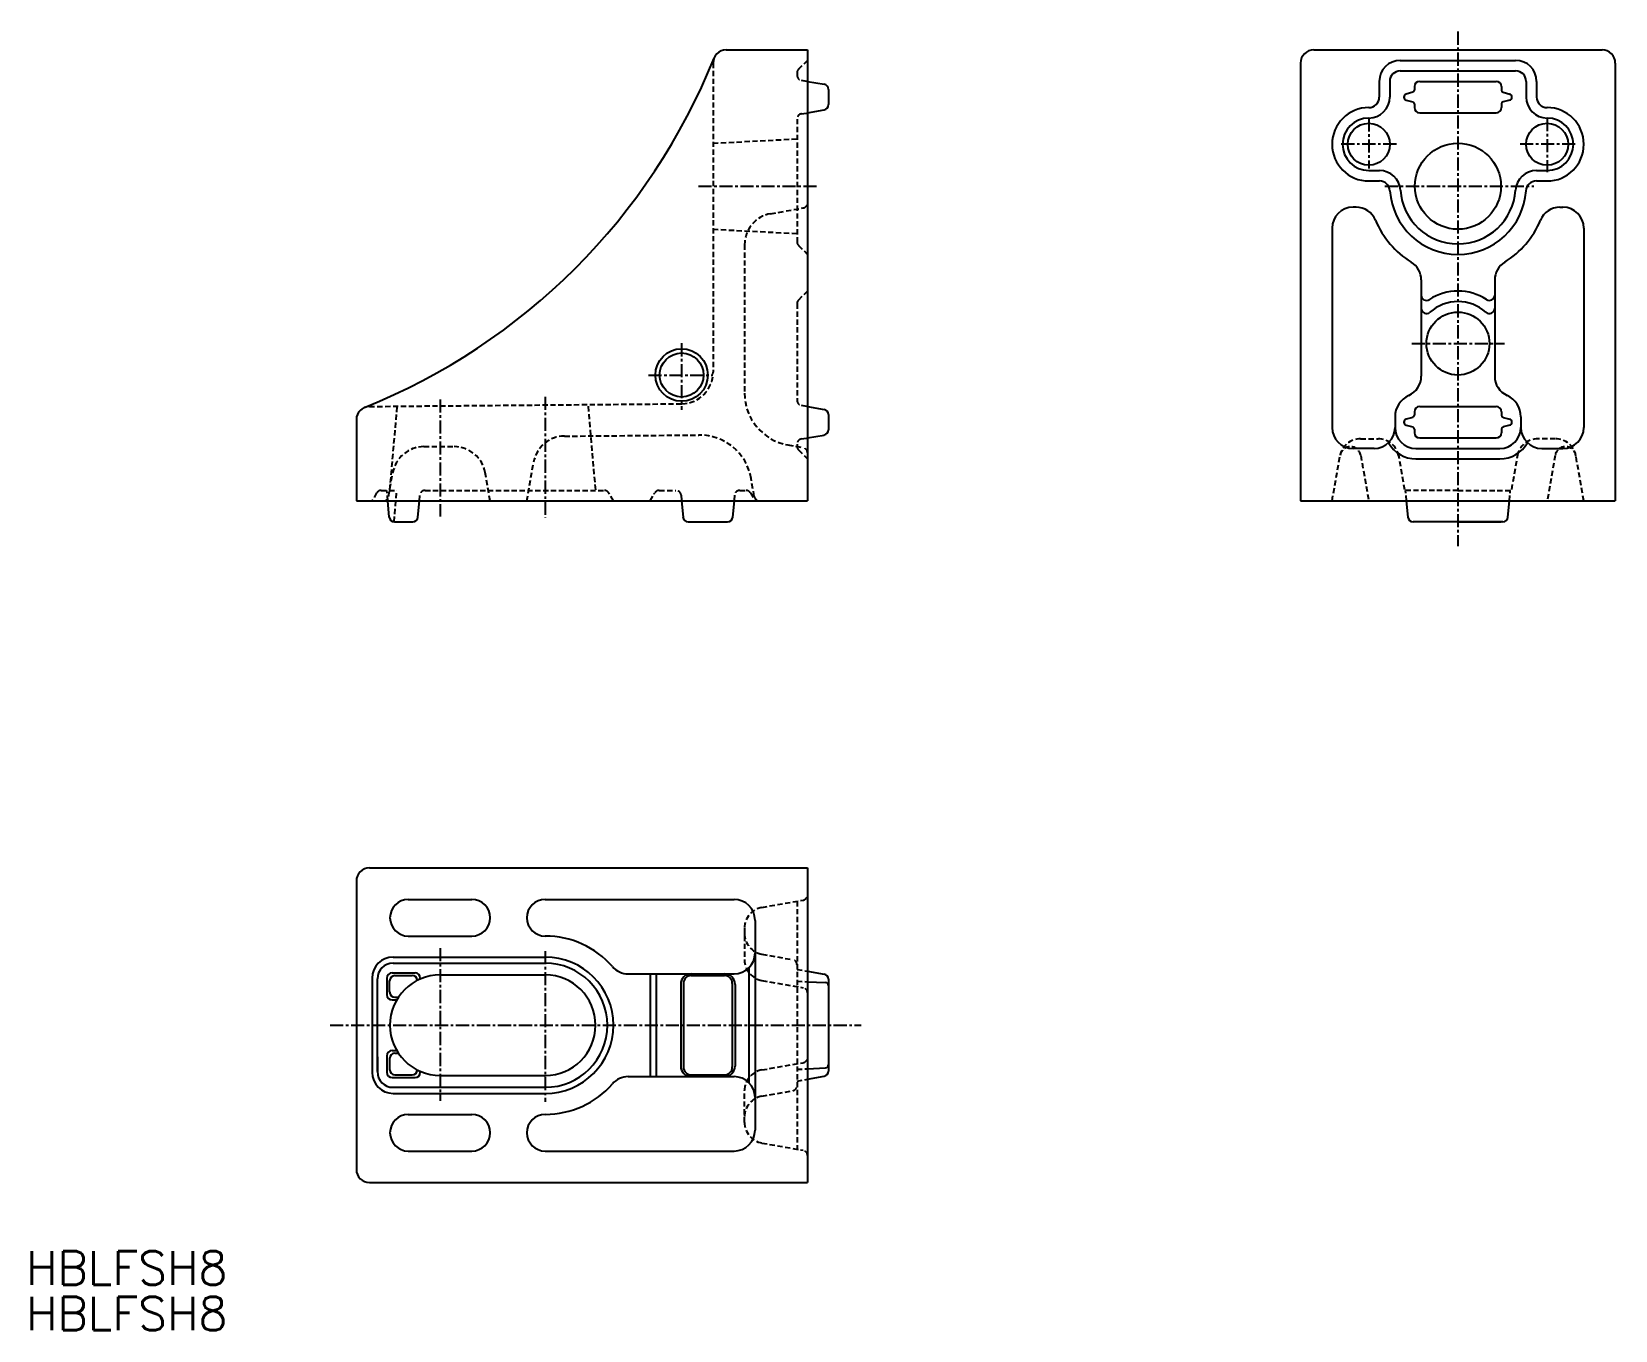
# Model space of a CAD drawing. Extents: x 1 to 152, y -4 to 119.
import ezdxf

# ---------------------------------------------------------------- set-up
doc = ezdxf.new("R2010")
doc.units = 0
doc.linetypes.add('CENTER', pattern=[2, 1.25, -0.25, 0.25, -0.25])
doc.linetypes.add('DASHED', pattern=[0.75, 0.5, -0.25])
doc.layers.get('0').update_dxf_attribs({"linetype": 'CONTINUOUS'})
doc.layers.add('CENTER', color=1, linetype='CENTER')
doc.styles.get("Standard").update_dxf_attribs({"font": 'txt.shx', "bigfont": 'extfont2.shx'})

msp = doc.modelspace()

# ---------------------------------------------------------------- linework, layer by layer
at = {"color": 7, "linetype": 'CONTINUOUS'}
for p, q in [((66.75, 117.74), (74.5, 117.74)), ((74.5, 117.74), (74.5, 74.74)), ((122.75, 117.74), (150.25, 117.74)), ((121.5, 116.49), (121.5, 74.74)), ((131, 116.74), (142, 116.74)), ((151.5, 116.49), (151.5, 74.74)), ((74.5, 114.74), (76.09, 114.46)), ((129, 114.74), (129, 113.24)), ((130, 114.74), (130, 113.24)), ((131, 115.74), (142, 115.74)), ((132.85, 114.74), (140.15, 114.74)), ((143, 114.74), (143, 113.24)), ((144, 114.74), (144, 113.24)), ((76.5, 113.97), (76.5, 112.52)), ((132.2, 113.7), (131.57, 113.53)), ((132.35, 114.24), (132.35, 113.9)), ((140.65, 114.24), (140.65, 113.9)), ((140.8, 113.7), (141.43, 113.53)), ((74.5, 111.74), (76.09, 112.02)), ((131.57, 112.95), (132.2, 112.79)), ((132.35, 112.59), (132.35, 112.24)), ((132.85, 111.74), (140.15, 111.74)), ((140.65, 112.59), (140.65, 112.24)), ((141.43, 112.95), (140.8, 112.79)), ((128, 106.24), (129.02, 106.24)), ((143.98, 106.24), (145, 106.24)), ((128, 105.24), (129.02, 105.24)), ((143.98, 105.24), (145, 105.24)), ((126.79, 102.74), (126.5, 102.74)), ((146.21, 102.74), (146.5, 102.74)), ((124.5, 100.74), (124.5, 81.74)), ((148.5, 100.74), (148.5, 81.74)), ((133, 95.8), (133, 86.62)), ((140, 95.8), (140, 86.62)), ((74.5, 83.74), (76.09, 83.46)), ((132.35, 83.24), (132.35, 82.9)), ((132.85, 83.74), (140.15, 83.74)), ((140.65, 83.24), (140.65, 82.9)), ((31.5, 82.49), (31.5, 74.74)), ((76.5, 82.97), (76.5, 81.52)), ((130.5, 82.74), (130.5, 81.74)), ((132.2, 82.7), (131.57, 82.53)), ((131.57, 81.95), (132.2, 81.79)), ((132.35, 81.59), (132.35, 81.24)), ((140.65, 81.59), (140.65, 81.24)), ((140.8, 82.7), (141.43, 82.53)), ((141.43, 81.95), (140.8, 81.79)), ((142.5, 82.74), (142.5, 81.74)), ((74.5, 80.74), (76.09, 81.02)), ((132.85, 80.74), (140.15, 80.74)), ((128.5, 79.74), (126.5, 79.74)), ((132.5, 79.74), (140.5, 79.74)), ((132.5, 78.74), (140.5, 78.74)), ((144.5, 79.74), (146.5, 79.74)), ((31.5, 74.74), (74.5, 74.74)), ((34.64, 73.2), (34.5, 74.74)), ((37.36, 73.2), (37.5, 74.74)), ((62.5, 74.74), (62.64, 73.2)), ((67.5, 74.74), (67.36, 73.2)), ((121.5, 74.74), (151.5, 74.74)), ((131.74, 73.2), (131.6, 74.74)), ((141.26, 73.2), (141.4, 74.74)), ((35.13, 72.74), (36.87, 72.74)), ((63.13, 72.74), (66.87, 72.74)), ((140.77, 72.74), (132.23, 72.74)), ((136.5, 72.74), (140.63, 72.74)), ((32.75, 39.74), (74.5, 39.74)), ((74.5, 39.74), (74.5, 9.74)), ((31.5, 38.49), (31.5, 10.99)), ((36.45, 36.74), (42.5, 36.74)), ((49.5, 36.74), (67.5, 36.74)), ((69.5, 34.74), (69.5, 17.84)), ((36.45, 33.24), (42.5, 33.24)), ((35, 31.24), (49.5, 31.24)), ((35, 30.66), (49.5, 30.66)), ((39.5, 31.24), (49.5, 31.24)), ((68.92, 30.24), (68.92, 19.25)), ((33, 29.24), (33, 20.24)), ((33.5, 20.32), (33.5, 29.16)), ((34.41, 29.23), (34.41, 27.65)), ((34.67, 27.91), (34.67, 28.97)), ((34.91, 29.73), (37.09, 29.73)), ((34.91, 29.73), (37.09, 29.73)), ((35.17, 29.47), (36.83, 29.47)), ((37.59, 29.23), (37.59, 29.15)), ((37.59, 29.15), (37.59, 29.23)), ((39.5, 29.54), (49.5, 29.54)), ((57.41, 29.64), (67.5, 29.64)), ((59.5, 29.64), (59.5, 19.84)), ((60.08, 29.64), (60.08, 19.84)), ((62.67, 28.72), (62.67, 20.76)), ((63.42, 29.47), (66.58, 29.47)), ((67.33, 28.72), (67.33, 20.76)), ((74.5, 29.89), (76.09, 29.61)), ((74.5, 28.89), (76.22, 28.8)), ((76.5, 29.12), (76.5, 20.37)), ((35.17, 27.41), (35.51, 27.41)), ((62.41, 28.64), (62.41, 20.84)), ((67.59, 28.64), (67.59, 20.84)), ((34.91, 27.15), (35.35, 27.15)), ((34.91, 27.15), (35.35, 27.15)), ((33.5, 21.74), (33.5, 20.34)), ((34.41, 21.83), (34.41, 20.25)), ((34.67, 21.57), (34.67, 20.51)), ((34.91, 22.33), (35.35, 22.33)), ((34.91, 22.33), (35.35, 22.33)), ((35.17, 22.07), (35.51, 22.07)), ((34.91, 19.75), (37.09, 19.75)), ((34.91, 19.75), (37.09, 19.75)), ((35.17, 20.01), (36.83, 20.01)), ((37.59, 20.34), (37.59, 20.25)), ((37.59, 20.34), (37.59, 20.25)), ((39.5, 19.94), (49.5, 19.94)), ((57.41, 19.84), (67.5, 19.84)), ((63.42, 20.01), (66.58, 20.01)), ((74.5, 20.59), (76.22, 20.68)), ((74.5, 19.59), (76.09, 19.87)), ((35, 18.82), (49.5, 18.82)), ((35, 18.24), (49.5, 18.24)), ((69.5, 17.84), (69.5, 14.74)), ((36.45, 16.24), (42.5, 16.24)), ((36.45, 12.74), (42.5, 12.74)), ((49.5, 12.74), (67.5, 12.74)), ((32.75, 9.74), (74.5, 9.74))]:
    msp.add_line(p, q, dxfattribs=at)
at = {"color": 3, "linetype": 'DASHED'}
for p, q in [((65.5, 116.49), (65.5, 87)), ((73.65, 115.89), (74.5, 116.74)), ((73.5, 115.54), (73.5, 115.34)), ((73.91, 114.85), (74.5, 114.74)), ((73.91, 111.64), (74.5, 111.74)), ((73.5, 111.15), (73.5, 99.45)), ((65.5, 108.84), (73.5, 109.26)), ((70.98, 102.12), (74.09, 102.67)), ((65.5, 100.64), (73.5, 100.23)), ((68.5, 99.17), (68.5, 85)), ((73.65, 99.1), (74.5, 98.24)), ((73.65, 93.89), (74.5, 94.74)), ((73.5, 93.54), (73.5, 84.34)), ((32.74, 83.74), (62.52, 84)), ((34.69, 75.74), (35.4, 83.81)), ((54.31, 75.79), (53.6, 83.93)), ((73.91, 83.85), (74.5, 83.74)), ((51.33, 80.91), (64.15, 81.02)), ((72.63, 80.07), (74.09, 79.82)), ((73.5, 80.15), (73.5, 79.95)), ((73.91, 80.64), (74.5, 80.74)), ((127.22, 80.67), (128.88, 80.67)), ((145.78, 80.67), (144.12, 80.67)), ((37.93, 79.91), (40.82, 79.91)), ((73.65, 79.6), (74.5, 78.74)), ((124.5, 74.74), (125.27, 79.08)), ((127.23, 79.08), (128, 74.74)), ((130.8, 79.27), (131.42, 75.74)), ((142.2, 79.27), (141.58, 75.74)), ((145.77, 79.08), (145, 74.74)), ((148.5, 74.74), (147.73, 79.08)), ((34.57, 75.16), (34.97, 77.43)), ((44.25, 74.74), (43.78, 77.43)), ((47.75, 74.74), (48.4, 78.43)), ((33.43, 75.49), (33, 74.74)), ((33.87, 75.74), (35.35, 75.74)), ((34.5, 74.74), (34.41, 75.74)), ((35.09, 72.74), (35.35, 75.74)), ((38.05, 75.74), (55.13, 75.74)), ((56, 74.74), (55.57, 75.49)), ((59.5, 74.74), (59.93, 75.49)), ((60.37, 75.74), (61.95, 75.74)), ((68.05, 75.74), (68.63, 75.74)), ((69.07, 75.49), (69.5, 74.74)), ((69.43, 75.16), (69.12, 76.88)), ((136.5, 75.74), (131.42, 75.74)), ((131.6, 74.74), (131.51, 75.74)), ((136.5, 75.74), (141.58, 75.74)), ((141.4, 74.74), (141.49, 75.74)), ((37.5, 74.74), (37.55, 75.29)), ((62.45, 75.29), (62.5, 74.74)), ((67.55, 75.29), (67.5, 74.74)), ((70.15, 35.98), (74.09, 36.67)), ((73.5, 36.57), (73.5, 12.92)), ((68.5, 34.01), (68.5, 30.98)), ((70.15, 31.51), (73.09, 30.99)), ((70.15, 29.01), (74.09, 28.32)), ((73.5, 28.95), (74.5, 28.89)), ((73.51, 30.07), (74.5, 29.89)), ((70.15, 20.48), (74.09, 21.17)), ((73.5, 20.54), (74.5, 20.59)), ((68.5, 15.48), (68.5, 18.51)), ((70.15, 17.98), (73.09, 18.5)), ((73.51, 19.42), (74.5, 19.59)), ((70.15, 13.51), (74.09, 12.82))]:
    msp.add_line(p, q, dxfattribs=at)
at = {"color": 7, "linetype": 'CONTINUOUS'}
for centre, radius in [((128, 108.74), 2), ((128, 108.74), 2), ((145, 108.74), 2), ((145, 108.74), 2), ((145, 108.74), 2), ((136.5, 104.74), 4.1), ((136.5, 89.74), 3), ((136.5, 89.74), 3), ((62.5, 86.74), 2.1)]:
    msp.add_circle(centre, radius, dxfattribs=at)
at = {"color": 3, "linetype": 'CONTINUOUS'}
msp.add_circle((62.5, 86.74), 2.5, dxfattribs=at)
at = {"color": 7, "linetype": 'CONTINUOUS'}
for centre, radius, start, end in [((66.75, 116.49), 1.25, 90, 180), ((122.75, 116.49), 1.25, 90, 180), ((150.25, 116.49), 1.25, 0, 90), ((9.92, 139.33), 60, 291.8888, 338.1112), ((131, 114.74), 2, 90, 180), ((142, 114.74), 2, 0, 90), ((131, 114.74), 1, 90, 180), ((132.85, 114.24), 0.5, 90, 180), ((140.15, 114.24), 0.5, 0, 90), ((142, 114.74), 1, 0, 90), ((76, 113.97), 0.5, 0, 80), ((128, 113.24), 2, 270, 0), ((128, 113.24), 1, 270, 0), ((131.65, 113.24), 0.3, 105, 255), ((132.15, 113.9), 0.2, 285, 0), ((140.85, 113.9), 0.2, 180, 255), ((141.35, 113.24), 0.3, 285, 75), ((145, 113.24), 2, 180, 270), ((145, 113.24), 1, 180, 270), ((76, 112.52), 0.5, 280, 0), ((128, 108.74), 3.5, 90, 270), ((132.15, 112.59), 0.2, 0, 75), ((132.85, 112.24), 0.5, 180, 270), ((140.15, 112.24), 0.5, 270, 0), ((140.85, 112.59), 0.2, 105, 180), ((145, 108.74), 3.5, 270, 90), ((128, 108.74), 2.5, 90, 270), ((145, 108.74), 2.5, 270, 90), ((129.02, 104.24), 2, 3.8225, 90), ((143.98, 104.24), 2, 90, 176.1774), ((129.02, 104.24), 1, 3.8225, 90), ((136.5, 104.74), 6.5, 183.8226, 356.1775), ((136.5, 104.74), 5.5, 183.8226, 356.1775), ((143.98, 104.24), 1, 90, 176.1774), ((126.5, 100.74), 2, 90, 180), ((126.79, 100.74), 2, 22.3927, 90), ((146.21, 100.74), 2, 90, 157.6073), ((146.5, 100.74), 2, 0, 90), ((136.5, 104.74), 8.5, 202.3927, 238.4119), ((136.5, 104.74), 8.5, 301.5881, 337.6073), ((131, 95.8), 2, 0, 58.4119), ((142, 95.8), 2, 121.5881, 180), ((133.5, 94.35), 0.5, 180, 303.0557), ((136.5, 89.74), 5, 56.9443, 123.0557), ((136.5, 89.74), 4, 48.1897, 131.8103), ((139.5, 94.35), 0.5, 236.9443, 0), ((133.5, 93.1), 0.5, 180, 311.8103), ((139.5, 93.1), 0.5, 228.1897, 0), ((131, 86.62), 2, 294.3157, 0), ((142, 86.62), 2, 180, 245.6842), ((132.75, 82.74), 2.25, 114.3157, 180), ((140.25, 82.74), 2.25, 0, 65.6843), ((32.75, 82.49), 1.25, 90.5, 180), ((76, 82.97), 0.5, 0, 80), ((132.85, 83.24), 0.5, 90, 180), ((140.15, 83.24), 0.5, 0, 90), ((76, 81.52), 0.5, 280, 0), ((126.5, 81.74), 2, 180, 270), ((128.5, 81.74), 2, 270, 0), ((132.5, 81.74), 2, 180, 270), ((131.65, 82.24), 0.3, 105, 255), ((132.15, 82.9), 0.2, 285, 0), ((132.15, 81.59), 0.2, 0, 75), ((140.5, 81.74), 2, 270, 0), ((140.85, 82.9), 0.2, 180, 255), ((140.85, 81.59), 0.2, 105, 180), ((141.35, 82.24), 0.3, 285, 75), ((144.5, 81.74), 2, 180, 270), ((146.5, 81.74), 2, 270, 0), ((132.5, 81.74), 3, 208.955, 270), ((132.85, 81.24), 0.5, 180, 270), ((140.15, 81.24), 0.5, 270, 0), ((140.5, 81.74), 3, 270, 331.045), ((35.13, 73.24), 0.5, 185, 270), ((36.87, 73.24), 0.5, 270, 355), ((63.13, 73.24), 0.5, 185, 270), ((66.87, 73.24), 0.5, 270, 355), ((132.23, 73.24), 0.5, 185, 270), ((140.77, 73.24), 0.5, 270, 355), ((32.75, 38.49), 1.25, 90, 180), ((36.45, 34.99), 1.75, 90, 270), ((42.5, 34.99), 1.75, 270, 90), ((49.5, 34.99), 1.75, 90, 270), ((67.5, 34.74), 2, 360, 90), ((49.5, 24.74), 8.5, 41.0823, 90), ((35, 29.24), 2, 90, 180), ((35, 29.16), 1.5, 90, 180), ((49.5, 24.74), 6.5, 270, 90), ((49.5, 24.74), 5.92, 270, 90), ((57.41, 31.64), 2, 221.0823, 270), ((67.5, 31.64), 2, 270, 0), ((34.91, 29.23), 0.5, 90, 180), ((34.91, 29.23), 0.5, 90, 180), ((35.17, 28.97), 0.5, 90, 180), ((39.5, 24.74), 4.8, 90, 270), ((36.83, 28.97), 0.5, 5.4851, 90), ((37.09, 29.23), 0.5, 360, 90), ((49.5, 24.74), 4.8, 270, 90), ((63.41, 28.64), 1, 90, 180), ((63.42, 28.72), 0.75, 90, 180), ((66.58, 28.72), 0.75, 0, 90), ((66.59, 28.64), 1, 0, 90), ((76, 29.12), 0.5, 0, 80), ((76.2, 28.51), 0.3, 0, 87), ((34.91, 27.65), 0.5, 180, 270), ((34.91, 27.65), 0.5, 180, 270), ((35.17, 27.91), 0.5, 180, 270), ((34.91, 21.83), 0.5, 90, 180), ((34.91, 21.83), 0.5, 90, 180), ((35.17, 21.57), 0.5, 90, 180), ((35, 20.24), 2, 180, 270), ((35, 20.32), 1.5, 180, 270), ((34.91, 20.25), 0.5, 180, 270), ((34.91, 20.25), 0.5, 180, 270), ((35.17, 20.51), 0.5, 180, 270), ((36.83, 20.51), 0.5, 270, 354.5149), ((37.09, 20.25), 0.5, 270, 0), ((57.41, 17.84), 2, 90, 138.9177), ((63.41, 20.84), 1, 180, 270), ((63.42, 20.76), 0.75, 180, 270), ((66.58, 20.76), 0.75, 270, 0), ((66.59, 20.84), 1, 270, 0), ((67.5, 17.84), 2, 0, 90), ((76, 20.37), 0.5, 280, 0), ((76.2, 20.98), 0.3, 273, 0), ((49.5, 24.74), 8.5, 270, 318.9177), ((36.45, 14.49), 1.75, 90, 270), ((42.5, 14.49), 1.75, 270, 90), ((49.5, 14.49), 1.75, 90, 270), ((67.5, 14.74), 2, 270, 0), ((32.75, 10.99), 1.25, 180, 270)]:
    msp.add_arc(centre, radius, start, end, dxfattribs=at)
at = {"color": 3, "linetype": 'DASHED'}
for centre, radius, start, end in [((74, 115.54), 0.5, 135, 180), ((74, 115.34), 0.5, 180, 260), ((74, 111.15), 0.5, 100, 180), ((74, 103.16), 0.5, 280, 0), ((71.5, 99.17), 3, 100, 180), ((74, 99.45), 0.5, 180, 225), ((74, 93.54), 0.5, 135, 180), ((62.5, 87), 3, 270.5, 0), ((73.5, 85), 5, 180, 260), ((74, 84.34), 0.5, 180, 260), ((51.35, 77.91), 3, 90.5, 170), ((64.2, 76.02), 5, 10, 90.5), ((74, 80.15), 0.5, 100, 180), ((127.22, 78.67), 2, 90, 170), ((128.88, 78.67), 2, 10, 90), ((144.12, 78.67), 2, 90, 170), ((145.78, 78.67), 2, 10, 90), ((37.93, 76.91), 3, 90, 170), ((40.82, 76.91), 3, 10, 90), ((74, 79.95), 0.5, 180, 225), ((74, 79.33), 0.5, 0, 80), ((126.25, 78.91), 1, 10, 170), ((146.75, 78.91), 1, 10, 170), ((33.87, 75.24), 0.5, 90, 150), ((38.05, 75.24), 0.5, 90, 175), ((55.13, 75.24), 0.5, 30, 90), ((60.37, 75.24), 0.5, 90, 150), ((61.95, 75.24), 0.5, 5, 90), ((68.05, 75.24), 0.5, 90, 175), ((68.63, 75.24), 0.5, 30, 90), ((69.92, 75.24), 0.5, 190, 270), ((74, 37.16), 0.5, 280, 0), ((70.5, 34.01), 2, 100, 180), ((70.5, 33.48), 2, 180, 260), ((70.5, 30.98), 2, 180, 260), ((73, 30.5), 0.5, 0, 80), ((74, 27.83), 0.5, 0, 80), ((74, 21.66), 0.5, 280, 0), ((70.5, 18.51), 2, 100, 180), ((73, 18.99), 0.5, 280, 0), ((70.5, 16.01), 2, 100, 180), ((70.5, 15.48), 2, 180, 260)]:
    msp.add_arc(centre, radius, start, end, dxfattribs=at)
at = {"color": 7, "linetype": 'DASHED'}
for centre, start, end in [((34.08, 75.24), 270, 350), ((74, 12.33), 0, 80)]:
    msp.add_arc(centre, 0.5, start, end, dxfattribs=at)
at = {"layer": 'CENTER', "color": 1, "linetype": 'CENTER'}
for p, q in [((136.5, 119.48), (136.5, 70.42)), ((128, 111.2), (128, 106.44)), ((145, 111.24), (145, 106.07)), ((130.63, 108.74), (125.24, 108.74)), ((147.68, 108.74), (142.3, 108.74)), ((64.11, 104.74), (75.6, 104.74)), ((129.54, 104.74), (143.72, 104.74)), ((62.5, 89.77), (62.5, 83.43)), ((132.1, 89.74), (140.94, 89.74)), ((59.33, 86.74), (65.49, 86.74)), ((49.5, 84.67), (49.5, 73.14)), ((39.5, 84.41), (39.5, 73.24)), ((39.5, 32.1), (39.5, 17.54)), ((49.5, 31.81), (49.5, 17.43)), ((28.99, 24.74), (79.63, 24.74))]:
    msp.add_line(p, q, dxfattribs=at)

# ---------------------------------------------------------------- texts
for p in [(0, 0), (0, -4.35)]:
    msp.add_text('HBLFSH8', height=3.2).set_placement(p)

doc.saveas('drawing.dxf')
